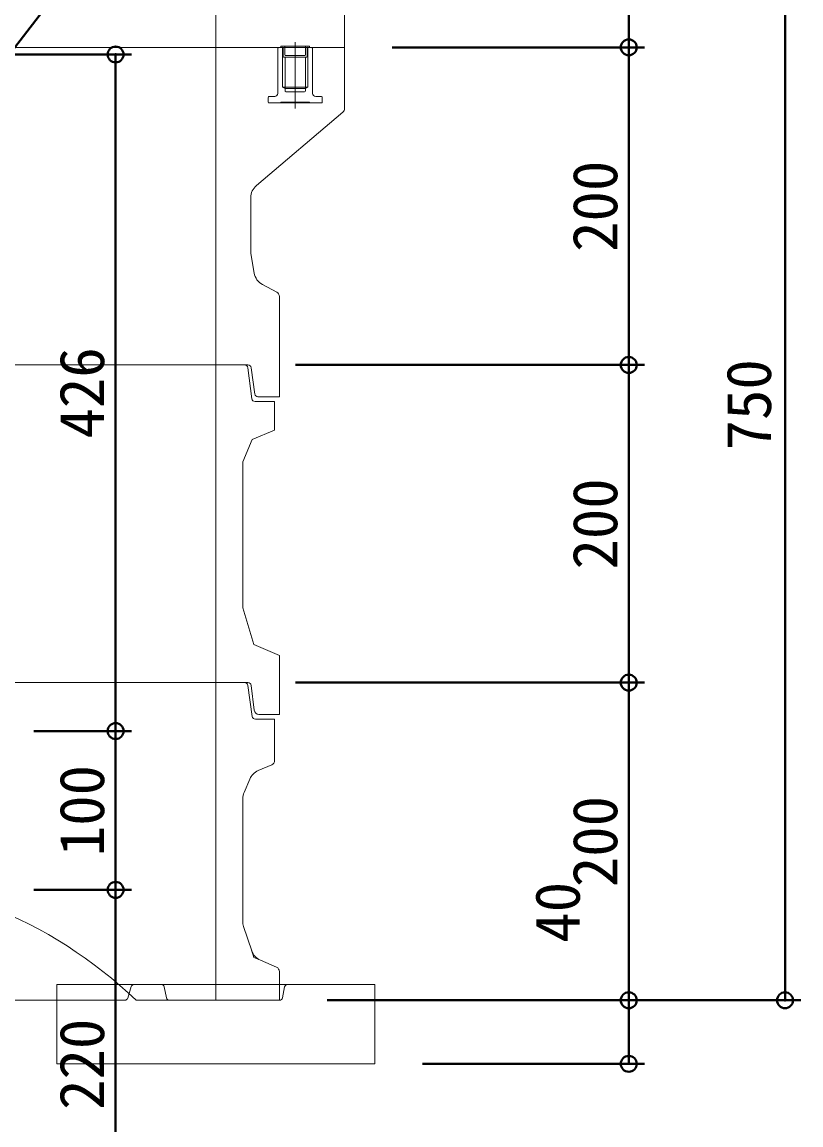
# Model space of a CAD drawing. Units: millimetres at full size, sheet at 1:20. Extents: x -5778 to 5792, y -3160 to 3160.
# Drawn here: x 533 to 1023, y 1751 to 2446 of the extents above; entities that cross this region are included whole.
import ezdxf
from ezdxf.enums import TextEntityAlignment as Align

# ---------------------------------------------------------------- set-up
doc = ezdxf.new("R2010")
doc.units = ezdxf.units.MM
doc.header["$LTSCALE"] = 20
doc.header["$PDMODE"] = 32
doc.header["$PDSIZE"] = 10
for name, color, linetype, lineweight in [('0-7_TEMP01', 3, 'Continuous', 18), ('0-9_躯体', 7, 'Continuous', 9), ('0-E_寸法', 1, 'Continuous', 40)]:
    doc.layers.add(name, color=color, linetype=linetype, lineweight=lineweight)
doc.styles.add('ＭＳ ゴシック', font='')
doc.styles.get('ＭＳ ゴシック').set_extended_font_data('MS Gothic')

msp = doc.modelspace()

# ---------------------------------------------------------------- linework, layer by layer
at = {"layer": '0-7_TEMP01'}
for p, q in [((74.18, 2429.98), (736.18, 2429.98)), ((255.18, 1829.98), (555.18, 1829.98))]:
    msp.add_line(p, q, dxfattribs=at)
at = {"layer": '0-9_躯体'}
for p, q in [((655.18, 2479.98), (655.18, 2429.98)), ((736.18, 2479.98), (736.18, 2429.98)), ((696.18, 2430.74), (696.18, 2429.98)), ((696.18, 2430.74), (714.18, 2430.74)), ((698.68, 2430.74), (698.68, 2425.24)), ((705.18, 2433.21), (705.18, 2391.49)), ((711.68, 2430.74), (711.68, 2425.24)), ((714.18, 2430.74), (714.18, 2429.98)), ((696.18, 2429.98), (405.18, 2429.98)), ((655.18, 2429.98), (655.18, 2229.98)), ((694.78, 2429.98), (694.28, 2429.49)), ((694.28, 2429.49), (694.28, 2400.99)), ((694.78, 2429.98), (697.18, 2429.98)), ((697.18, 2429.98), (696.18, 2429.98)), ((697.18, 2429.98), (697.18, 2404.98)), ((697.18, 2429.98), (697.63, 2429.7)), ((697.18, 2429.98), (713.18, 2429.98)), ((697.68, 2429.49), (697.68, 2424.23)), ((698.18, 2423.73), (712.18, 2423.73)), ((698.78, 2423.73), (698.78, 2403.99)), ((699.18, 2424.74), (711.18, 2424.74)), ((711.58, 2423.73), (711.58, 2403.99)), ((712.68, 2429.49), (712.68, 2424.23)), ((713.18, 2429.98), (712.73, 2429.7)), ((713.18, 2429.98), (715.58, 2429.98)), ((713.18, 2429.98), (714.18, 2429.98)), ((713.18, 2429.98), (713.18, 2404.98)), ((736.18, 2429.98), (714.18, 2429.98)), ((736.18, 2429.98), (736.18, 2391.39)), ((697.18, 2404.98), (698.78, 2403.99)), ((697.18, 2404.98), (713.18, 2404.98)), ((698.78, 2403.99), (711.58, 2403.99)), ((698.78, 2403.99), (698.78, 2402.49)), ((688.13, 2398.49), (688.13, 2395.48)), ((692.28, 2398.99), (688.63, 2398.99)), ((699.28, 2401.99), (711.08, 2401.99)), ((718.08, 2398.99), (721.73, 2398.99)), ((722.23, 2398.49), (722.23, 2395.48)), ((735.1, 2389.09), (680.78, 2342.98)), ((688.63, 2394.99), (721.73, 2394.99)), ((696.18, 2395.48), (696.18, 2394.99)), ((696.18, 2395.48), (714.18, 2395.48)), ((714.18, 2395.48), (714.18, 2394.99)), ((677.18, 2335.3), (677.18, 2301.81)), ((677.31, 2300.16), (679.37, 2287.85)), ((684.53, 2280.66), (693.59, 2275.83)), ((695.18, 2273.19), (695.18, 2229.98)), ((675.44, 2229.98), (405.18, 2229.98)), ((655.18, 2229.98), (655.18, 2029.98)), ((695.18, 2229.98), (695.18, 2209.99)), ((677.96, 2208.72), (675.41, 2228.24)), ((677.42, 2228.26), (679.75, 2211.7)), ((695.18, 2209.99), (681.73, 2209.99)), ((692.18, 2206.99), (679.93, 2206.99)), ((692.18, 2206.99), (692.18, 2188.98)), ((692.18, 2188.98), (678.18, 2182.98)), ((678.18, 2182.98), (672.18, 2168.99)), ((672.18, 2168.99), (672.18, 2076.99)), ((679.18, 2053.99), (672.18, 2076.99)), ((695.18, 2046.99), (679.18, 2053.99)), ((695.18, 2046.99), (695.18, 2009.99)), ((675.41, 2029.98), (405.18, 2029.98)), ((655.19, 2029.98), (655.19, 1829.98)), ((675.43, 2028.26), (678.17, 2008.71)), ((677.4, 2028.23), (679.35, 2012.61)), ((680.15, 2006.98), (692.19, 2006.98)), ((680.15, 2006.98), (692.19, 2006.98)), ((682.33, 2009.99), (695.18, 2009.99)), ((692.19, 2006.98), (692.19, 1980.96)), ((690.37, 1978.21), (681.86, 1974.56)), ((676.61, 1969.3), (672.99, 1960.87)), ((672.19, 1956.93), (672.19, 1879.61)), ((672.7, 1876.44), (677.78, 1861.2)), ((679.18, 1856.98), (677.78, 1861.2)), ((695.19, 1848.02), (695.19, 1829.98)), ((555.18, 1839.99), (755.18, 1839.99)), ((555.18, 1839.99), (555.18, 1789.99)), ((599.85, 1831.41), (601.99, 1838.56)), ((624.09, 1831.59), (622.74, 1838.37)), ((698.5, 1838.37), (697.14, 1831.59)), ((755.18, 1839.99), (755.18, 1789.99)), ((597.93, 1829.98), (555.18, 1829.98)), ((605.19, 1829.98), (695.19, 1829.98)), ((695.18, 1829.98), (626.06, 1829.98)), ((555.18, 1789.99), (755.18, 1789.99))]:
    msp.add_line(p, q, dxfattribs=at)
for points in [[(715.58, 2429.98), (716.08, 2429.49), (716.08, 2400.99)], [(713.18, 2404.98), (711.58, 2403.99), (711.58, 2402.49)], [(679.18, 1856.98), (683.26, 1855.2), (693.38, 1850.77)]]:
    msp.add_lwpolyline(points, dxfattribs=at)
for centre, radius, start, end in [((697.18, 2429.49), 0.5, 0, 90), ((698.18, 2424.23), 0.5, 180, 270), ((699.18, 2425.24), 0.5, 180, 270), ((711.18, 2425.24), 0.5, 270, 0), ((712.18, 2424.23), 0.5, 270, 0), ((713.18, 2429.49), 0.5, 90, 180), ((688.63, 2398.49), 0.5, 90, 180), ((692.28, 2400.99), 2, 270, 0), ((699.28, 2402.49), 0.5, 180, 270), ((711.08, 2402.49), 0.5, 270, 0), ((718.08, 2400.99), 2, 180, 270), ((721.73, 2398.49), 0.5, 0, 90), ((688.63, 2395.48), 0.5, 180, 270), ((721.73, 2395.48), 0.5, 270, 0), ((733.18, 2391.39), 3, 309.805, 0), ((687.18, 2335.3), 10, 129.806, 180), ((687.18, 2301.81), 10, 180, 189.462), ((689.24, 2289.49), 10, 189.462, 241.928), ((692.18, 2273.19), 3, 0, 61.927), ((673.42, 2227.98), 2, 7.431, 90), ((675.44, 2227.98), 2, 7.999, 90), ((679.93, 2208.98), 2, 187.431, 270), ((681.73, 2211.99), 2, 187.999, 270), ((673.44, 2027.98), 2, 7.999, 90), ((675.41, 2027.98), 2, 7.124, 90), ((680.15, 2008.98), 2, 187.999, 270), ((682.33, 2012.99), 3, 187.126, 270), ((689.18, 1980.96), 3, 293.199, 0), ((685.8, 1965.36), 10, 113.198, 156.801), ((682.19, 1956.93), 10, 156.801, 180), ((405.19, 1619.99), 290, 46.397, 90), ((682.19, 1879.61), 10, 180, 198.435), ((687.26, 1864.36), 10, 198.435, 246.371), ((692.19, 1848.02), 3, 0, 66.371), ((603.9, 1837.99), 2, 90, 163.3), ((620.77, 1837.99), 2, 11.309, 90), ((700.46, 1837.99), 2, 90, 168.69), ((597.93, 1831.98), 2, 270, 343.3), ((626.06, 1831.98), 2, 191.309, 270), ((695.18, 1831.98), 2, 270, 348.69)]:
    msp.add_arc(centre, radius, start, end, dxfattribs=at)
at = {"layer": '0-E_寸法'}
for p, q in [((425.1, 2295.74), (725.18, 2684.41)), ((1013.34, 2579.98), (1013.34, 1829.98)), ((915.02, 2479.98), (915.02, 2429.98)), ((451.93, 2425.49), (602.17, 2425.49)), ((592.17, 2425.49), (592.17, 1999.48)), ((766.18, 2429.98), (925.02, 2429.98)), ((766.18, 2429.98), (925.02, 2429.98)), ((915.02, 2429.98), (915.02, 2229.98)), ((705.44, 2229.98), (925.02, 2229.98)), ((705.44, 2229.98), (925.02, 2229.98)), ((915.02, 2229.98), (915.02, 2029.98)), ((705.44, 2029.98), (925.02, 2029.98)), ((705.44, 2029.98), (925.02, 2029.98)), ((915.02, 2029.98), (915.02, 1829.98)), ((540.67, 1999.48), (602.17, 1999.48)), ((540.67, 1999.48), (602.17, 1999.48)), ((592.17, 1999.48), (592.17, 1899.48)), ((540.67, 1899.48), (602.17, 1899.48)), ((540.67, 1899.48), (602.17, 1899.48)), ((592.17, 1899.48), (592.17, 1679.98)), ((725.18, 1829.98), (925.02, 1829.98)), ((725.18, 1829.98), (1023.34, 1829.98)), ((725.19, 1829.98), (925.02, 1829.98)), ((915.02, 1829.98), (915.02, 1789.99)), ((785.18, 1789.99), (925.02, 1789.99))]:
    msp.add_line(p, q, dxfattribs=at)
for p in [(592.17, 2425.49), (915.02, 2429.98), (915.02, 2229.98), (915.02, 2029.98), (592.17, 1999.48), (592.17, 1899.48), (915.02, 1829.98), (1013.34, 1829.98), (915.02, 1789.99)]:
    msp.add_point(p, dxfattribs=at)

# ---------------------------------------------------------------- texts
at = {"layer": '0-E_寸法', "style": 'ＭＳ ゴシック'}
for s, p in [('200', (916.24, 2301.18)), ('426', (593.39, 2183.68)), ('750', (1012.98, 2176.18)), ('200', (916.24, 2101.18)), ('100', (593.39, 1920.68)), ('200', (916.24, 1901.18)), ('40', (892.65, 1866.25)), ('220', (593.39, 1760.93))]:
    msp.add_text(s, height=28.15, rotation=90, dxfattribs=at).set_placement(p, align=Align.BOTTOM_LEFT)

doc.saveas('drawing.dxf')
